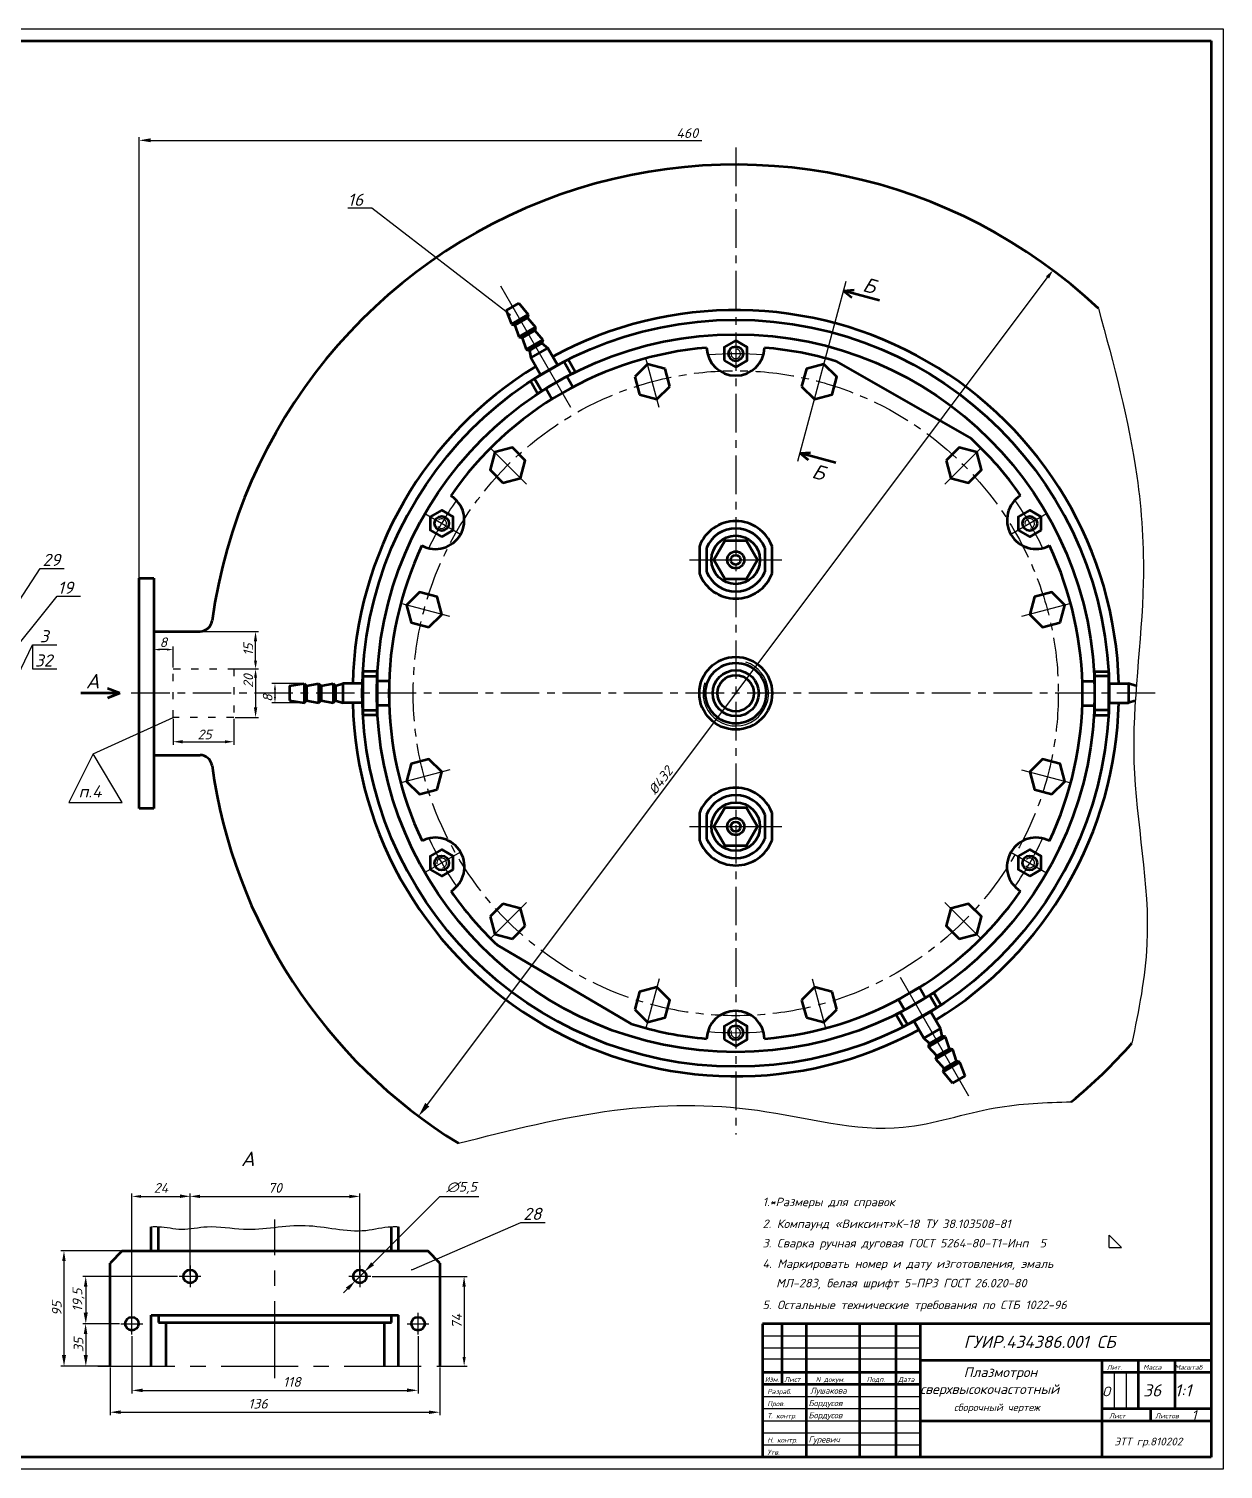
# Model space of a CAD drawing. Header units: millimetres. Extents: x 0 to 841, y 0 to 594.
# Drawn here: x 348 to 841, y 0 to 594 of the extents above; entities that cross this region are included whole.
import ezdxf

# ---------------------------------------------------------------- set-up
doc = ezdxf.new("R2010")
doc.units = ezdxf.units.MM
doc.linetypes.add('ACAD_ISO03W100', pattern=[30, 12, -18])
doc.linetypes.add('CENTER', pattern=[50.8, 31.75, -6.35, 6.35, -6.35])
for name, color, linetype in [('1', 2, 'Continuous'), ('Razmer', 3, 'Continuous'), ('TonLine', 2, 'Continuous'), ('РАМКА', 7, 'Continuous'), ('Текст', 3, 'Continuous')]:
    doc.layers.add(name, color=color, linetype=linetype)
doc.layers.add('2', color=1, linetype='Continuous', lineweight=60)
doc.styles.add('ADRF1', font='romans', dxfattribs={"oblique": 15})
doc.dimstyles.new('ISO-25', dxfattribs={"dimtxt": 2.5, "dimasz": 2.5, "dimexe": 1.25, "dimexo": 0.625, "dimtad": 1, "dimtxsty": 'Standard', "dimcen": 2.5, "dimadec": 0, "dimazin": 0, "dimtfac": 1, "dimtmove": 0, "dimatfit": 3, "dimfxl": 1, "dimarcsym": 0})

# ---------------------------------------------------------------- blocks, each defined once
blk = doc.blocks.new('A$C21916994')
at = {"layer": 'Razmer'}
blk.add_solid([(0, 0.04), (1.47, 0), (0.76, 4.22)], dxfattribs=at)

msp = doc.modelspace()

# ---------------------------------------------------------------- linework, layer by layer
at = {"layer": '1', "color": 7, "linetype": 'CENTER', "ltscale": 0.5}
for p, q in [((640, 545), (640, 138)), ((813, 320), (389, 320))]:
    msp.add_line(p, q, dxfattribs=at)
at = {"layer": '1', "color": 7}
for p, q in [((543, 488), (571.9192, 437.95331)), ((665.64359, 415.70319), (685.52516, 489.90221)), ((608.41915, 437.84163), (602.98888, 458.12739)), ((553.73297, 406.26703), (538.88373, 421.11627)), ((726.26703, 406.26703), (741.11627, 421.11627)), ((526.55034, 385.50019), (511.82824, 394)), ((768.17176, 394), (753.45179, 385.49609)), ((522.15705, 351.57592), (501.87261, 357.01112)), ((778.12739, 357.01112), (757.84295, 351.57592)), ((522.15705, 288.42408), (501.87261, 282.98888)), ((757.84295, 288.42408), (778.12739, 282.98888)), ((526.5505, 254.4999), (511.82706, 246.00204)), ((753.4495, 254.4999), (768.17176, 246)), ((553.73297, 233.73297), (538.88373, 218.88373)), ((726.26703, 233.73297), (741.11627, 218.88373)), ((608.42872, 202.15581), (602.96568, 181.87883)), ((671.56385, 202.15382), (677.07147, 181.88879)), ((707.76432, 202.86382), (736, 154))]:
    msp.add_line(p, q, dxfattribs=at)
at = {"layer": '1', "color": 7, "linetype": 'ACAD_ISO03W100', "ltscale": 0.25}
for p, q in [((408, 310), (408, 330)), ((408, 330), (433, 330)), ((433, 330), (433, 310)), ((433, 310), (408, 310))]:
    msp.add_line(p, q, dxfattribs=at)
at = {"layer": '1', "color": 7, "linetype": 'CENTER'}
for p, q in [((450, 37.5), (450, 103)), ((377, 42.5), (523, 42.5))]:
    msp.add_line(p, q, dxfattribs=at)
at = {"layer": '1', "color": 7, "linetype": 'CENTER', "ltscale": 0.5}
msp.add_circle((640, 320), 133, dxfattribs=at)
at = {"layer": '1', "color": 7}
for centre, radius, start, end in [((640, 320), 140, 85.3209625, 94.59823434), ((640, 460), 2, 158.62168568, 71.83218501), ((640, 320), 140, 145.36677255, 154.68042033), ((640, 320), 140, 25.29024386, 34.6790375), ((518.75644, 390), 2, 218.62168568, 131.83218501), ((761.24356, 390), 2, 278.62168568, 191.83218501), ((640, 320), 13.5, 161.57716249, 71.90552552), ((640, 320), 140, 205.3209625, 214.66124347), ((640, 320), 140, 325.29024386, 334.67108246), ((518.75644, 250), 2, 278.62168568, 191.83218501), ((761.24356, 250), 2, 218.62168568, 131.83218501), ((640, 320), 140, 265.29024386, 274.66429112), ((640, 180), 2, 158.62168568, 71.83218501)]:
    msp.add_arc(centre, radius, start, end, dxfattribs=at)
at = {"layer": '1', "color": 7, "start_tangent": (0, -1)}
msp.add_spline([(789.54544, 478.61955), (805.39751, 409.47572), (808.0279, 365.6151), (804.19662, 291.55468), (809.56816, 216.46474), (803.34351, 175.62931)], degree=3, dxfattribs=at)
at = {"layer": '1', "color": 7}
for points in [[(525.63484, 134.40741), (590, 148), (649, 148), (709, 141), (747, 149), (778.37319, 151.54568)], [(399, 100), (402, 100), (411.5, 99), (422, 100), (437, 99), (462.5, 100.5), (487.5, 98.5), (498, 100), (501, 100)]]:
    msp.add_spline(points, degree=3, dxfattribs=at)
at = {"layer": '2', "color": 7}
for p, q in [((684.45706, 485.91601), (688.80571, 486.30056)), ((699.22853, 481.958), (684.45706, 485.91601)), ((684.45706, 485.91601), (687.81347, 483.21281)), ((545.40192, 477.84867), (550.59808, 480.84867)), ((545.40192, 477.84867), (547.5359, 472.15252)), ((547.5359, 472.15252), (554.4641, 476.15252)), ((550.59808, 480.84867), (554.4641, 476.15252)), ((554.4641, 476.15252), (554.09808, 474.7865)), ((547.5359, 472.15252), (548.90192, 471.7865)), ((548.90192, 471.7865), (554.09808, 474.7865)), ((548.90192, 471.7865), (550.5359, 466.95637)), ((550.5359, 466.95637), (557.4641, 470.95637)), ((551.90192, 466.59034), (557.09808, 469.59034)), ((554.09808, 474.7865), (557.4641, 470.95637)), ((557.4641, 470.95637), (557.09808, 469.59034)), ((557.09808, 469.59034), (560.4641, 465.76022)), ((550.5359, 466.95637), (551.90192, 466.59034)), ((551.90192, 466.59034), (553.5359, 461.76022)), ((553.5359, 461.76022), (560.4641, 465.76022)), ((554.90192, 461.39419), (560.09808, 464.39419)), ((560.4641, 465.76022), (560.09808, 464.39419)), ((560.09808, 464.39419), (562.4641, 462.29612)), ((553.5359, 461.76022), (554.90192, 461.39419)), ((554.90192, 461.39419), (555.5359, 458.29612)), ((555.33738, 448.63996), (570.92583, 457.63996)), ((555.5359, 458.29612), (562.4641, 462.29612)), ((559.5359, 451.36791), (555.5359, 458.29612)), ((566.4641, 455.36791), (562.4641, 462.29612)), ((573.83647, 452.59859), (570.92583, 457.63996)), ((558.24801, 443.59859), (573.83647, 452.59859)), ((569.19378, 456.63996), (572.10442, 451.59859)), ((603.63592, 455.71258), (598.33262, 450.40928)), ((610.88037, 453.77144), (603.63592, 455.71258)), ((612.82151, 446.52699), (610.88037, 453.77144)), ((681.5569, 456.82845), (737.0356, 425.03853)), ((558.24801, 443.59859), (555.33738, 448.63996)), ((557.06943, 449.63996), (559.98006, 444.59859)), ((564.21359, 441.26591), (561.71211, 445.59859)), ((564.21359, 441.26591), (572.87385, 446.26591)), ((572.87385, 446.26591), (570.37237, 450.59859)), ((598.33262, 450.40928), (600.27377, 443.16483)), ((607.51821, 441.22369), (612.82151, 446.52699)), ((600.27377, 443.16483), (607.51821, 441.22369)), ((666.51328, 418.94891), (670.86193, 419.33346)), ((681.28475, 414.9909), (666.51328, 418.94891)), ((666.51328, 418.94891), (669.86969, 416.24571)), ((625, 380.56776), (625, 369.43224)), ((655, 369.43224), (655, 380.56776)), ((628, 380), (628, 370)), ((652, 380), (652, 370)), ((394, 272.5), (394, 367.5)), ((394, 367.5), (400, 367.5)), ((400, 367.5), (400, 272.5)), ((400, 345.5), (419.09561, 345.5)), ((486.26321, 329), (486.26321, 311)), ((492.08448, 329), (486.26321, 329)), ((486.26321, 327), (492.08448, 327)), ((492.08448, 329), (492.08448, 311)), ((787.91552, 329), (787.91552, 311)), ((787.91552, 329), (793.73679, 329)), ((793.73679, 327), (787.91552, 327)), ((793.73679, 329), (793.73679, 311)), ((386, 320), (381, 322)), ((456, 323), (462, 324)), ((456, 323), (456, 317)), ((462, 324), (462, 316)), ((462, 324), (463, 323)), ((463, 323), (468, 324)), ((463, 323), (463, 317)), ((468, 324), (468, 316)), ((468, 324), (469, 323)), ((469, 323), (474, 324)), ((469, 323), (469, 317)), ((474, 324), (474, 316)), ((474, 324), (475, 323)), ((475, 323), (478, 324)), ((475, 323), (475, 317)), ((478, 324), (478, 316)), ((486, 324), (478, 324)), ((497.08744, 325), (492.08448, 325)), ((497.08744, 325), (497.08744, 315)), ((782.91256, 325), (782.91256, 315)), ((782.91256, 325), (787.91552, 325)), ((794, 324), (802, 324)), ((802, 324), (802, 316)), ((805, 323), (802, 324)), ((386, 320), (370, 320)), ((386, 320), (381, 318)), ((456, 317), (462, 316)), ((462, 316), (463, 317)), ((463, 317), (468, 316)), ((468, 316), (469, 317)), ((469, 317), (474, 316)), ((474, 316), (475, 317)), ((475, 317), (478, 316)), ((486, 316), (478, 316)), ((497.08744, 315), (492.08448, 315)), ((782.91256, 315), (787.91552, 315)), ((794, 316), (802, 316)), ((804.59921, 316.8664), (802, 316)), ((486.26321, 313), (492.08448, 313)), ((492.08448, 311), (486.26321, 311)), ((793.73679, 313), (787.91552, 313)), ((787.91552, 311), (793.73679, 311)), ((400, 294.5), (419.09561, 294.5)), ((400, 272.5), (394, 272.5)), ((625, 270.56776), (625, 259.43224)), ((628, 270), (628, 260)), ((652, 270), (652, 260)), ((655, 259.43224), (655, 270.56776)), ((544.01366, 233.19924), (538.71035, 227.89594)), ((551.2581, 231.2581), (544.01366, 233.19924)), ((538.71035, 227.89594), (540.6515, 220.6515)), ((553.19924, 224.01366), (551.2581, 231.2581)), ((540.6515, 220.6515), (547.89594, 218.71035)), ((547.89594, 218.71035), (553.19924, 224.01366)), ((541.76747, 216.07999), (596.87834, 183.6566)), ((672.48179, 198.77631), (667.17849, 193.47301)), ((679.72623, 196.83517), (672.48179, 198.77631)), ((681.66738, 189.59072), (679.72623, 196.83517)), ((706.16353, 187.40141), (721.75199, 196.40141)), ((707.12615, 193.73409), (715.78641, 198.73409)), ((715.78641, 198.73409), (718.28789, 194.40141)), ((721.75199, 196.40141), (724.66262, 191.36004)), ((667.17849, 193.47301), (669.11963, 186.22856)), ((707.12615, 193.73409), (709.62763, 189.40141)), ((709.07417, 182.36004), (724.66262, 191.36004)), ((722.93057, 190.36004), (720.01994, 195.40141)), ((669.11963, 186.22856), (676.36408, 184.28742)), ((676.36408, 184.28742), (681.66738, 189.59072)), ((706.16353, 187.40141), (709.07417, 182.36004)), ((710.80622, 183.36004), (707.89558, 188.40141)), ((713.5359, 184.63209), (717.5359, 177.70388)), ((720.4641, 188.63209), (724.4641, 181.70388)), ((717.5359, 177.70388), (724.4641, 181.70388)), ((719.5359, 174.23978), (726.4641, 178.23978)), ((719.90192, 175.60581), (725.09808, 178.60581)), ((725.09808, 178.60581), (724.4641, 181.70388)), ((726.4641, 178.23978), (725.09808, 178.60581)), ((728.09808, 173.40966), (726.4641, 178.23978)), ((719.90192, 175.60581), (717.5359, 177.70388)), ((719.5359, 174.23978), (719.90192, 175.60581)), ((722.90192, 170.40966), (719.5359, 174.23978)), ((722.5359, 169.04363), (729.4641, 173.04363)), ((722.90192, 170.40966), (728.09808, 173.40966)), ((729.4641, 173.04363), (728.09808, 173.40966)), ((731.09808, 168.2135), (729.4641, 173.04363)), ((722.5359, 169.04363), (722.90192, 170.40966)), ((725.90192, 165.2135), (722.5359, 169.04363)), ((725.5359, 163.84748), (732.4641, 167.84748)), ((725.90192, 165.2135), (731.09808, 168.2135)), ((732.4641, 167.84748), (731.09808, 168.2135)), ((734.59808, 162.15133), (732.4641, 167.84748)), ((725.5359, 163.84748), (725.90192, 165.2135)), ((729.40192, 159.15133), (725.5359, 163.84748)), ((729.40192, 159.15133), (734.59808, 162.15133)), ((399, 90), (399, 100)), ((402, 90), (402, 100)), ((498, 90), (498, 100)), ((501, 90), (501, 100)), ((387, 90), (382, 85)), ((387, 90), (513, 90)), ((518, 85), (513, 90)), ((382, 42.5), (382, 85)), ((518, 85), (518, 42.5)), ((399, 42.5), (399, 63.5)), ((399, 63.5), (501, 63.5)), ((402, 63.5), (402, 60.5)), ((402, 60.5), (498, 60.5)), ((405, 60.5), (405, 42.5)), ((495, 60.5), (495, 42.5)), ((498, 60.5), (498, 63.5)), ((501, 42.5), (501, 63.5))]:
    msp.add_line(p, q, dxfattribs=at)
for points in [[(635.23686, 457.25), (640, 454.5), (644.76314, 457.25), (644.76314, 462.75), (640, 465.5), (635.23686, 462.75)], [(667.17849, 446.52699), (672.48179, 441.22369), (679.72623, 443.16483), (681.66738, 450.40928), (676.36408, 455.71258), (669.11963, 453.77144)], [(544.01366, 406.80076), (551.2581, 408.7419), (553.19924, 415.98634), (547.89594, 421.28965), (540.6515, 419.3485), (538.71035, 412.10406)], [(726.80076, 415.98634), (728.7419, 408.7419), (735.98634, 406.80076), (741.28965, 412.10406), (739.3485, 419.3485), (732.10406, 421.28965)], [(518.75644, 384.5), (523.51958, 387.25), (523.51958, 392.75), (518.75644, 395.5), (513.9933, 392.75), (513.9933, 387.25)], [(766.0067, 387.25), (766.0067, 392.75), (761.24356, 395.5), (756.48042, 392.75), (756.48042, 387.25), (761.24356, 384.5)], [(649, 375), (644.5, 382.79423), (635.5, 382.79423), (631, 375), (635.5, 367.20577), (644.5, 367.20577)], [(513.47301, 347.17849), (518.77631, 352.48179), (516.83517, 359.72623), (509.59072, 361.66738), (504.28742, 356.36408), (506.22856, 349.11963)], [(773.77144, 349.11963), (775.71258, 356.36408), (770.40928, 361.66738), (763.16483, 359.72623), (761.22369, 352.48179), (766.52699, 347.17849)], [(516.83517, 280.27377), (518.77631, 287.51821), (513.47301, 292.82151), (506.22856, 290.88037), (504.28742, 283.63592), (509.59072, 278.33262)], [(770.40928, 278.33262), (775.71258, 283.63592), (773.77144, 290.88037), (766.52699, 292.82151), (761.22369, 287.51821), (763.16483, 280.27377)], [(649, 265), (644.5, 272.79423), (635.5, 272.79423), (631, 265), (635.5, 257.20577), (644.5, 257.20577)], [(523.51958, 247.25), (523.51958, 252.75), (518.75644, 255.5), (513.9933, 252.75), (513.9933, 247.25), (518.75644, 244.5)], [(761.24356, 244.5), (766.0067, 247.25), (766.0067, 252.75), (761.24356, 255.5), (756.48042, 252.75), (756.48042, 247.25)], [(732.10406, 218.71035), (739.3485, 220.6515), (741.28965, 227.89594), (735.98634, 233.19924), (728.7419, 231.2581), (726.80076, 224.01366)], [(598.33262, 189.59072), (603.63592, 184.28742), (610.88037, 186.22856), (612.82151, 193.47301), (607.51821, 198.77631), (600.27377, 196.83517)], [(635.23686, 177.25), (640, 174.5), (644.76314, 177.25), (644.76314, 182.75), (640, 185.5), (635.23686, 182.75)]]:
    msp.add_lwpolyline(points, close=True, dxfattribs=at)
for centre, radius in [((640, 320), 154), ((640, 320), 148), ((640, 460), 3), ((518.75644, 390), 3), ((761.24356, 390), 3), ((640, 375), 10), ((640, 375), 3.5), ((640, 375), 2), ((640, 320), 15), ((640, 320), 12.5), ((640, 320), 9.5), ((640, 320), 7.5), ((640, 265), 10), ((640, 265), 3.5), ((640, 265), 2), ((518.75644, 250), 3), ((761.24356, 250), 3), ((640, 180), 3), ((415, 79.5), 2.75), ((485, 79.5), 2.75), ((391, 60), 2.75), ((509, 60), 2.75)]:
    msp.add_circle(centre, radius, dxfattribs=at)
for centre, radius, start, end in [((640, 320), 218, 46.68662227, 172.13894189), ((640, 320), 158, 1.45021629, 118.54931895), ((640, 320), 143, 94.8094493, 145.27295539), ((639.96168, 462.96023), 11.9601, 182.22209773, 357.80862091), ((640, 320), 143, 73.10566079, 85.22126934), ((640, 320), 158, 121.45068105, 178.58445508), ((640, 320), 143, 34.77873066, 47.26795454), ((516.19945, 391.35763), 11.89329, 241.91160242, 58.17080227), ((763.82636, 391.44693), 11.9601, 122.19137909, 297.77790227), ((640, 375), 16, 20.36413481, 159.63586519), ((640, 375), 13, 22.61986495, 157.38013505), ((640, 320), 143, 154.8094493, 205.22126934), ((640, 320), 143, 334.77873066, 25.1905507), ((640, 375), 16, 200.36413481, 339.63586519), ((640, 375), 13, 202.61986495, 337.38013505), ((419.09561, 350.5), 5, 270, 352.13894189), ((640, 320), 158, 181.45068105, 298.54931895), ((640, 320), 158, 301.45068105, 358.54978371), ((419.09561, 289.5), 5, 7.86105811, 90), ((640, 320), 218, 187.86105811, 238.35795101), ((640, 265), 16, 20.36413481, 159.63586519), ((640, 265), 13, 22.61986495, 157.38013505), ((516.21197, 248.48669), 11.9601, 302.22209773, 117.80862091), ((640, 265), 16, 200.36413481, 339.63586519), ((640, 265), 13, 202.61986495, 337.38013505), ((763.78803, 248.48669), 11.9601, 62.19137909, 237.77790227), ((640, 320), 143, 214.8094493, 226.61156811), ((640, 320), 143, 274.77873066, 325.1905507), ((639.96168, 177.03977), 11.9601, 2.19137909, 177.77790227), ((640, 320), 143, 252.45427125, 265.1905507), ((640, 320), 218, 309.40066066, 318.5282357)]:
    msp.add_arc(centre, radius, start, end, dxfattribs=at)
at = {"layer": 'Razmer', "color": 7}
for p, q in [((0, 594), (836, 594)), ((836, 594), (841, 594)), ((841, 594), (841, 0)), ((394, 353.625), (394, 549.25)), ((396.5, 548), (626, 548)), ((640.125, 320.16667), (769.3, 492.4)), ((419.72061, 345.5), (443.25, 345.5)), ((350, 340), (350, 330)), ((400, 330.625), (400, 339.25)), ((408, 330.625), (408, 339.25)), ((442, 332.5), (442, 343)), ((405.5, 338), (402.5, 338)), ((350, 330), (360, 330)), ((432.625, 330), (443.25, 330)), ((433.625, 330), (443.25, 330)), ((442, 327.5), (442, 312.5)), ((461.375, 324), (448.75, 324)), ((450, 321.5), (450, 318.5)), ((461.375, 316), (448.75, 316)), ((639.875, 319.83333), (510.7, 147.6)), ((375, 295), (408, 310)), ((408, 309.375), (408, 298.75)), ((433, 309.375), (433, 298.75)), ((433.625, 310), (443.25, 310)), ((410.5, 300), (430.5, 300)), ((375, 295), (365, 275)), ((387, 275), (375, 295)), ((365, 275), (387, 275)), ((391, 60.625), (391, 113.75)), ((415, 80.125), (415, 113.75)), ((415, 80.125), (415, 113.75)), ((485, 80.125), (485, 113.75)), ((393.5, 112.5), (412.5, 112.5)), ((417.5, 112.5), (482.5, 112.5)), ((518, 112.5), (488.71231, 83.21231)), ((518, 112.5), (534, 112.5)), ((794.03855, 91.462), (794.03855, 96.462)), ((799.03855, 91.462), (794.03855, 96.462)), ((386.375, 90), (361.75, 90)), ((794.03855, 91.462), (799.03855, 91.462)), ((363, 87.5), (363, 45)), ((409.875, 79.5), (370.75, 79.5)), ((483.05546, 77.55546), (486.94454, 81.44454)), ((490.125, 79.5), (529.25, 79.5)), ((372, 77), (372, 62.5)), ((481.28769, 75.78769), (478.2828, 72.78189)), ((528, 77), (528, 45)), ((385.875, 60), (370.75, 60)), ((385.875, 60), (370.75, 60)), ((372, 57.5), (372, 45)), ((391, 54.875), (391, 31.25)), ((509, 54.875), (509, 31.25)), ((381.375, 42.5), (361.75, 42.5)), ((376.375, 42.5), (370.75, 42.5)), ((382, 41.875), (382, 22.25)), ((518, 41.875), (518, 22.25)), ((518.625, 42.5), (529.25, 42.5)), ((393.5, 32.5), (506.5, 32.5)), ((384.5, 23.5), (515.5, 23.5)), ((841, 0), (20, 0)), ((841, 5), (841, 0))]:
    msp.add_line(p, q, dxfattribs=at)
at = {"layer": 'Razmer', "color": 7, "ltscale": 2}
msp.add_solid([(398.68288, 548.83523), (398.70105, 547.23691), (394, 548)], dxfattribs=at)
at = {"layer": 'Razmer', "color": 7}
for points in [[(767.90198, 491.93315), (769.20882, 491.05583), (770.8, 494.4)], [(441.306, 341.3907), (442.62523, 341.40416), (442, 345.5)], [(402.5, 338.41667), (402.5, 337.58333), (400, 338)], [(405.5, 338.41667), (405.5, 337.58333), (408, 338)], [(441.36897, 333.44904), (442.60496, 333.44904), (442, 330)], [(441.37498, 326.36576), (442.59538, 326.3589), (442, 330)], [(449.58333, 321.5), (450.41667, 321.5), (450, 324)], [(449.58333, 318.5), (450.41667, 318.5), (450, 316)], [(441.30723, 314.14814), (442.70672, 314.17923), (442, 310)], [(411.95657, 300.68556), (411.93302, 299.32029), (408, 300)], [(429.42247, 300.60466), (429.39287, 299.36203), (433, 300)], [(511.97294, 151.05369), (513.63002, 149.55266), (509.2, 145.6)], [(394.79197, 113.07355), (394.76066, 111.88441), (391, 112.5)], [(410.80121, 113.30864), (410.82879, 111.84744), (415, 112.5)], [(419.09077, 113.19833), (419.10432, 111.80317), (415, 112.5)], [(480.73059, 113.17593), (480.73059, 111.76338), (485, 112.5)], [(489.67478, 85.33727), (490.87745, 84.10176), (486.94454, 81.44454)], [(371.2152, 75.31312), (372.68292, 75.27451), (371.97816, 79.49465)], [(479.1514, 74.85219), (480.55452, 73.95061), (483.05546, 77.55546)], [(527.28888, 75.32088), (528.66826, 75.29711), (528, 79.5)], [(371.1118, 64.61114), (372.81119, 64.62093), (372, 60)], [(371.16079, 55.80021), (372.6285, 55.7616), (371.92375, 59.98174)], [(362.14373, 47.1282), (363.84313, 47.138), (363.03193, 42.51707)], [(371.13482, 47.11064), (372.83422, 47.12043), (372.02302, 42.4995)], [(527.36279, 46.26381), (528.67287, 46.28528), (528, 42.5)], [(395.44649, 33.24207), (395.44793, 31.76026), (391, 32.5)], [(504.42277, 33.29613), (504.40404, 31.80675), (509, 32.5)], [(386.43073, 24.25663), (386.43073, 22.76591), (382, 23.5)], [(513.46007, 24.18057), (513.50411, 22.76197), (518, 23.5)]]:
    msp.add_solid(points, dxfattribs=at)
at = {"layer": 'TonLine', "color": 7}
for p, q in [((621, 375), (659, 375)), ((621, 265), (659, 265)), ((415, 84), (415, 75)), ((485, 84), (485, 75)), ((419.5, 79.5), (410.5, 79.5)), ((489.5, 79.5), (480.5, 79.5)), ((386.5, 60), (395.5, 60)), ((391, 55.5), (391, 64.5)), ((504.5, 60), (513.5, 60)), ((509, 55.5), (509, 64.5))]:
    msp.add_line(p, q, dxfattribs=at)
at = {"layer": 'РАМКА', "color": 7, "lineweight": 60}
for p, q in [((20, 589), (836, 589)), ((836, 589), (836, 5)), ((651, 60), (651, 5)), ((836, 60), (651, 60)), ((659, 60), (659, 35)), ((669, 60), (669, 5)), ((691, 60), (691, 5)), ((706, 60), (706, 5)), ((716, 60), (716, 5)), ((716, 45), (836, 45)), ((791, 45), (791, 5)), ((806, 45), (806, 25)), ((821, 45), (821, 25)), ((651, 40), (716, 40)), ((791, 40), (836, 40)), ((651, 35), (716, 35)), ((791, 25), (836, 25)), ((811, 25), (811, 20)), ((716, 20), (836, 20)), ((836, 5), (20, 5))]:
    msp.add_line(p, q, dxfattribs=at)
at = {"layer": 'РАМКА', "color": 7}
for p, q in [((651, 55), (716, 55)), ((651, 50), (716, 50)), ((651.04514, 45.48682), (716.04514, 45.48682)), ((796, 40), (796, 25)), ((801, 40), (801, 25)), ((651, 30), (716, 30)), ((651, 25), (716, 25)), ((650.72234, 20.00043), (715.72234, 20.00043)), ((651, 15), (716, 15)), ((651, 10), (716, 10))]:
    msp.add_line(p, q, dxfattribs=at)

# ---------------------------------------------------------------- block references
at = {"layer": 'Razmer', "color": 7}
msp.add_blockref('A$C21916994', (362.24304, 85.81579), dxfattribs=at)

# ---------------------------------------------------------------- texts
at = {"layer": 'Razmer', "color": 7, "style": 'ADRF1', "oblique": 15}
for s, height, p in [('16', 5, (480, 521)), ('29', 5, (354.12139, 372.48589)), ('19', 5, (360.40544, 361)), ('3', 5, (353, 341)), ('32', 5, (351, 331)), ('А', 6, (372, 322)), ('п.4', 5, (369, 277)), ('А', 6, (436, 125)), ('28', 5, (552.40565, 102.796)), ('1.*Размеры для справок', 3.5, (651.03855, 108.462)), ('2. Компаунд «Виксинт»К-18 ТУ 38.103508-81', 3.5, (651.03855, 99.462)), ('3. Сварка ручная дуговая ГОСТ 5264-80-Т1-Инп  5', 3.5, (651.03855, 91.462)), ('4. Маркировать номер и дату изготовления, эмаль', 3.5, (651, 83)), ('  МЛ-283, белая шрифт 5-ПР3 ГОСТ 26.020-80', 3.5, (652, 75)), ('5. Остальные технические требования по СТБ 1022-96', 3.5, (651, 66)), ('Плазмотрон', 4, (734, 38)), ('сверхвысокочастотный', 4, (716, 31)), ('сборочный чертеж', 3, (730, 24))]:
    msp.add_text(s, height=height, dxfattribs=at).set_placement(p)
for p in [(691.94378, 485.9671), (671, 409)]:
    msp.add_text('Б', height=6, rotation=344.0546041, dxfattribs=at).set_placement(p)
at = {"layer": 'Razmer', "color": 7, "char_height": 4, "attachment_point": 5, "style": 'ADRF1'}
for s, insert in [('460', (620, 551)), ('8', (404, 341)), ('25', (421, 303)), ('24', (403, 116)), ('70', (450, 116)), ('∅5,5', (527, 116)), ('118', (457, 36)), ('136', (443, 27))]:
    msp.add_mtext(s, dxfattribs=dict(at, insert=insert))
for s, insert, rotation in [('15', (439, 338), 90), ('20', (439, 325), 90), ('8', (447, 318), 90), ('%%c432', (609, 284), 53), ('19,5', (369, 69.75), 90), ('95', (360, 66.25), 90), ('74', (525, 61), 90), ('35', (369, 51.25), 90)]:
    msp.add_mtext(s, dxfattribs=dict(at, insert=insert, rotation=rotation))
at = {"layer": 'РАМКА', "color": 7, "style": 'ADRF1', "oblique": 15}
for s, p in [('Лит.', (793, 41)), ('Масса', (808, 41)), ('Масштаб', (821, 41)), ('Изм.', (652, 36)), ('Лист', (660, 36)), ('N докум.', (673, 36)), ('Подп.', (694, 36)), ('Дата', (707, 36)), ('Разраб.', (653, 31)), ('Пров.', (653, 26)), ('Т. контр.', (653, 21)), ('Лист', (794, 21)), ('Листов', (813, 21)), ('Н. контр.', (653, 11)), ('Утв.', (653, 6))]:
    msp.add_text(s, height=2, dxfattribs=at).set_placement(p)
at = {"layer": 'Текст', "color": 7, "style": 'ADRF1', "oblique": 15}
for s, height, p in [('ГУИР.434386.001 СБ', 5, (734, 50)), ('Лушакова', 2.5, (670.69755, 31.14574)), ('О', 4, (791.13449, 30.06995)), ('36', 5, (808, 30)), ('1:1', 5, (821, 30)), ('Бордусов', 2.5, (670, 26)), ('1', 4, (827.98732, 20.33351)), ('Бордусов', 2.5, (670, 21.00043)), ('Гуревич', 2.5, (670, 11)), ('ЭТТ гр.810202', 3.2, (796.10711, 9.79685))]:
    msp.add_text(s, height=height, dxfattribs=at).set_placement(p)

# ---------------------------------------------------------------- leaders
at = {"layer": 'Razmer', "color": 7}
for points, override in [([(547, 476), (490, 520), (480, 520)], {"dimgap": 0.625, "dimtad": 0, "dimdec": 4, "dimtdec": 4, "dimldrblk": 'DotSmall', "dimfrac": 2}), ([(325.24648, 328.56804), (353.12139, 371.48589), (363.12139, 371.48589)], {"dimgap": 0.625, "dimtad": 0, "dimdec": 4, "dimtdec": 4, "dimldrblk": 'DotSmall', "dimfrac": 2}), ([(337, 331), (360.23282, 360), (369.83342, 360)], {"dimgap": 0.625, "dimtad": 0, "dimdec": 4, "dimtdec": 4, "dimldrblk": 'DotSmall', "dimfrac": 2}), ([(339, 317), (350, 340), (360, 340)], {"dimgap": 0.625, "dimtad": 0, "dimdec": 4, "dimtdec": 4, "dimfrac": 2}), ([(506.39063, 82.24232), (551.40565, 101.796), (561.40565, 101.796)], {"dimgap": 0.625, "dimtad": 0, "dimdec": 4, "dimtdec": 4, "dimldrblk": 'DotSmall', "dimfrac": 2})]:
    msp.add_leader(points, dimstyle='ISO-25', override=override, dxfattribs=at)

doc.saveas('drawing.dxf')
